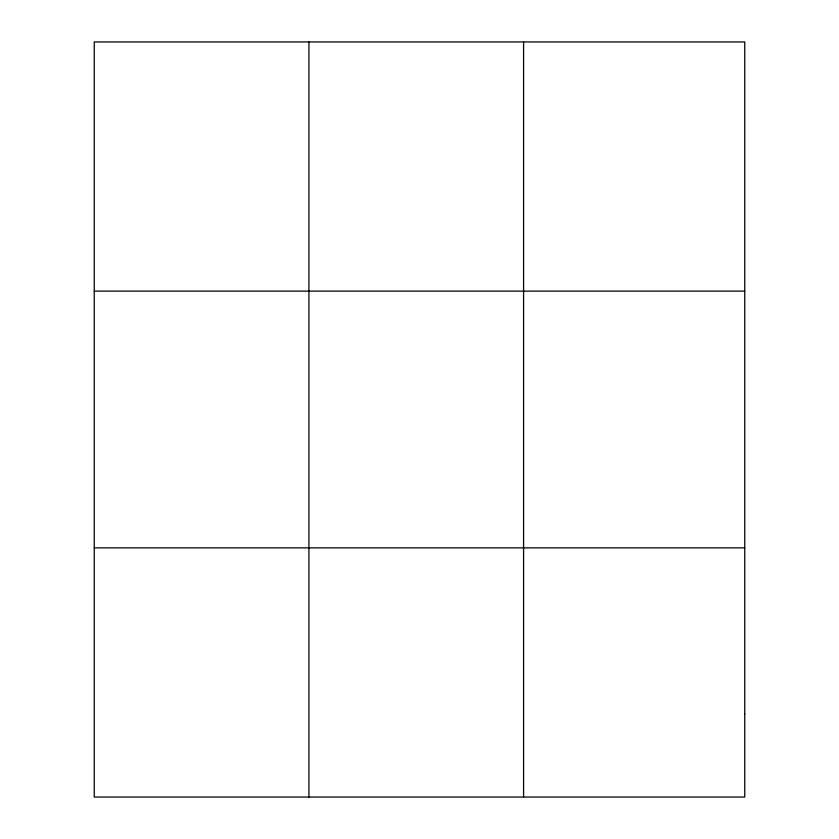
<?xml version="1.0" encoding="UTF-8"?>
<svg xmlns="http://www.w3.org/2000/svg" width="839" height="839" viewBox="0 0 839 839"><rect width="100%" height="100%" fill="white"/><g stroke="black" fill="none" stroke-linecap="round" stroke-linejoin="round"><path stroke-width="1.26" d="M308.92 41.95L308.92 797.05M523.578 41.95L523.578 797.05M94.251 291.133L744.749 291.133M94.251 547.867L744.749 547.867M744.749 713.989L744.749 797.05L94.251 797.05L94.251 41.95L744.749 41.95L744.749 713.989"/></g></svg>
